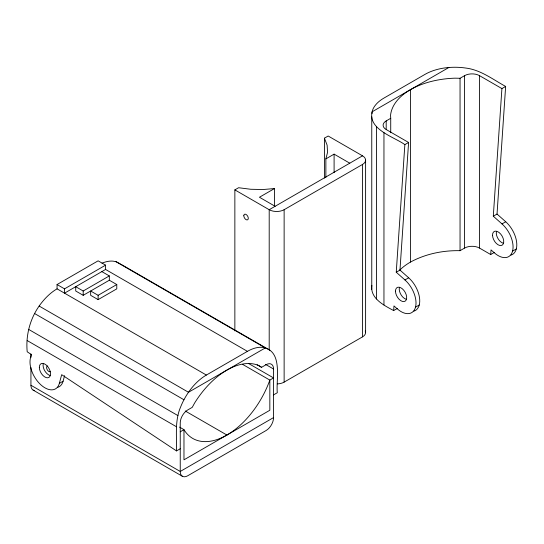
<?xml version="1.0" encoding="UTF-8"?>
<svg xmlns="http://www.w3.org/2000/svg" width="544" height="544" viewBox="0 0 544 544"><rect width="100%" height="100%" fill="white"/><g stroke="black" fill="none" stroke-linecap="round" stroke-linejoin="round"><path stroke-width="0.82" d="M64.566 375.686L63.084 381.222L59.35 383.377A21.114 12.192 60 0 1 41.065 385.009A21.114 12.192 60 0 1 30.505 357.802L31.375 354.552L27.2 351.778C25.493 334.009 30.797 315.908 42.133 302.09A42.228 24.385 -60 0 1 57.059 288.85L57.059 284.539L98.124 260.834L105.59 265.146L105.59 269.457L247.432 351.349A42.228 24.385 -60 0 1 262.364 347.344C283.41 350.356 275.89 379.263 277.297 392.727L273.564 394.883M180.241 448.759L176.508 450.915C176.868 436.356 174.631 421.049 180.513 407.225C183.212 400.425 186.898 394.033 191.44 388.294A42.228 24.385 -60 0 1 206.373 375.054L247.432 351.349M371.858 285.335C369.893 298.398 384.193 305.476 393.659 310.563L393.972 305.925L397.222 308.802A21.114 12.192 60 0 0 415.507 307.17L419.24 305.014M415.507 307.17A21.114 12.192 60 0 0 404.947 279.956L396.25 272.238L404.858 144.622L408.592 142.467L386.192 129.533A10.56 6.093 0 0 1 386.192 120.918L390.728 118.3L390.551 115.342A68.34 39.46 0 0 1 454.934 78.173L460.047 78.275L464.583 75.657A10.56 6.093 0 0 1 479.516 75.657L501.908 88.59L505.641 86.435C492.857 79.465 480.719 69.87 465.807 68.054C458.565 66.994 451.187 66.994 443.945 68.054A42.228 24.385 0 0 0 425.014 74.365L383.955 98.07A42.228 24.385 0 0 0 373.028 109.004C365.106 128.731 393.904 136.673 404.858 144.622M413.909 311.154A21.114 12.192 60 0 0 419.458 297.316A21.114 12.192 60 0 0 408.68 277.8L399.976 270.089L408.592 142.467M399.486 270.361A68.34 39.46 0 0 1 410.455 262.079C425.564 253.878 442.938 250.315 460.047 250.682L464.583 248.071A10.56 6.093 0 0 1 479.516 248.071L490.708 254.531L491.028 249.893L494.272 252.77A21.114 12.192 60 0 0 512.557 251.138L516.29 248.982M512.557 251.138A21.114 12.192 60 0 0 502.003 223.924L493.299 216.206L501.908 88.59M510.959 255.122A21.114 12.192 60 0 0 516.514 241.284A21.114 12.192 60 0 0 505.736 221.768L497.032 214.05L505.641 86.435M325.87 177.385L325.87 158.889L327.556 152.354L327.121 145.173L324.442 138.162L328.175 136.007L362.515 155.829A10.56 6.093 0 0 1 362.515 164.451L362.515 336.865L284.131 382.119A10.56 6.093 0 0 1 277.352 383.894M59.35 383.377L61.683 374.673L176.508 450.915M234.858 330.868L234.858 189.883L238.592 187.728L250.736 189.271L263.167 189.523L274.489 188.55L274.489 206.264M57.059 284.539L64.525 288.85L105.59 265.146M448.868 67.49L372.048 111.846L372.048 113.54M105.59 269.457L64.525 293.162L64.525 288.85M83.191 291.006L109.324 275.917L109.324 280.228L83.191 295.317L75.725 291.006L75.725 286.695L83.191 291.006L83.191 295.317M274.489 188.55L259.447 197.241L275.121 206.292M325.87 158.889L334.098 154.136L349.778 163.186M98.124 295.317L116.783 284.539L116.783 288.85L98.124 299.628L90.658 295.317L90.658 291.006L98.124 295.317L98.124 299.628M362.515 155.829L269.198 209.712L234.858 189.883M269.198 349.846L269.198 209.712A10.56 6.093 0 0 0 284.131 209.712L362.515 164.451M396.25 272.238L399.976 270.089M493.299 216.206L497.032 214.05M404.947 279.956L408.68 277.8M502.003 223.924L505.736 221.768M257.149 364.779L261.562 367.329L266.098 364.711A10.56 6.093 -60 0 1 273.564 369.022L273.564 417.588A10.56 6.093 -60 0 1 266.098 430.522L187.707 475.776A10.56 6.093 -60 0 1 180.241 471.464L30.933 385.261L30.933 367.547M180.241 431.814L183.974 429.658A68.34 39.46 -60 0 0 226.902 435.044A68.34 39.46 -60 0 0 269.831 380.093L273.564 377.937L248.554 363.494M393.659 310.563L397.392 308.407M490.708 254.531L494.442 252.375M273.564 417.588L180.241 471.464L180.241 422.899A10.56 6.093 -60 0 1 187.707 409.965L192.243 407.347L194.711 402.866A68.34 39.46 -60 0 1 259.094 365.697L261.562 367.329M121.251 264.425L269.831 350.2M116.001 261.718L265.316 347.922L188.489 392.272L39.182 306.068M265.472 364.351L273.564 369.022M101.857 271.612L109.324 275.917M109.324 280.228L116.783 284.539M242.617 364.378L269.831 380.093L269.831 410.264L183.974 459.83L183.974 429.658L179.561 427.108M57.059 288.85L206.373 375.054M34.666 313.568L183.974 399.772M185.225 410.985L226.902 435.044M28.635 329.399L177.942 415.602M27.2 340.571L176.508 426.775M33.116 390.096L182.43 476.299M120.516 263.996L116.3 261.773L113.057 261.14A42.228 24.385 -60 0 0 102.02 263.187M479.516 75.657L479.516 248.071M464.583 75.657L464.583 248.071M460.047 78.275L460.047 250.682M410.455 89.665L410.455 262.079M390.728 118.3L390.728 132.736M386.192 120.918L386.192 129.411M383.955 132.552L383.955 304.96M376.434 126.555L376.434 298.962M371.763 116.892L371.763 289.306M365.609 160.14L365.609 332.554M334.098 154.136L334.098 172.638M324.442 138.162L324.442 178.078M284.131 209.712L284.131 382.119M30.933 354.042L30.933 357.422M406.266 299.309A7.915 4.57 60 0 1 399.412 287.429M503.533 243.324A7.915 4.57 60 0 1 496.407 231.622M365.248 330.976A10.56 6.093 0 0 1 362.515 336.865M63.084 381.222A21.114 12.192 60 0 1 57.752 387.362M50.109 375.516A7.915 4.57 60 0 1 43.255 363.637M34.666 390.572A10.56 6.093 -60 0 1 30.933 385.261M50.436 371.627A3.169 1.829 60 0 1 47.076 369.43A3.169 1.829 60 0 1 47.729 365.996M395.488 291.149A7.915 4.57 60 0 0 403.886 301.594A7.915 4.57 60 0 0 403.886 290.401A7.915 4.57 60 0 0 395.488 291.149M492.544 235.382A7.915 4.57 60 0 0 501.126 245.541A7.915 4.57 60 0 0 500.738 234.124A7.915 4.57 60 0 0 492.544 235.382M243.814 215.744A3.169 1.829 60 0 0 247.173 219.926A3.169 1.829 60 0 0 247.173 215.444A3.169 1.829 60 0 0 243.814 215.744M39.331 367.356A7.915 4.57 60 0 0 47.729 377.801A7.915 4.57 60 0 0 47.729 366.608A7.915 4.57 60 0 0 39.331 367.356"/></g></svg>
